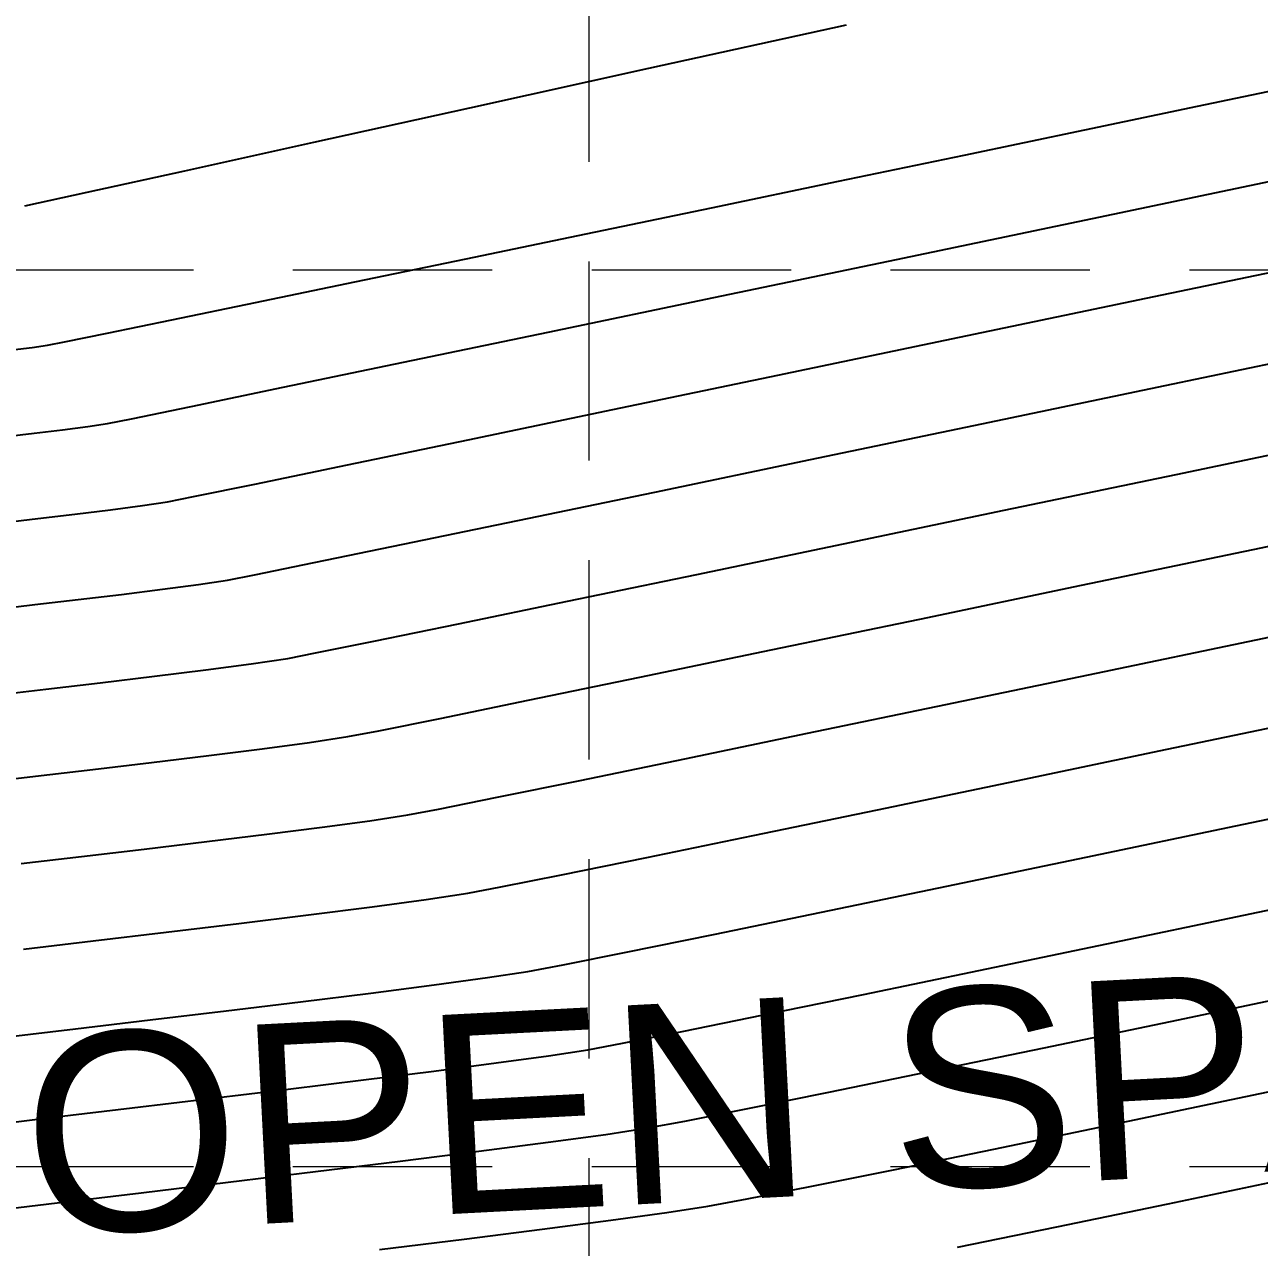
# Model space of a CAD drawing. Header units: inches. Extents: x 2547543 to 2548696, y 7125653 to 7126375.
# Drawn here: x 2547712.2 to 2547736.99, y 7125922.76 to 7125947.3 of the extents above; entities that cross this region are included whole.
import ezdxf

# ---------------------------------------------------------------- set-up
doc = ezdxf.new("R2010")
doc.units = ezdxf.units.IN
doc.header["$MEASUREMENT"] = 0
doc.linetypes.add('HIDDEN', pattern=[0.375, 0.25, -0.125])
for name, color, linetype in [('GRID', 254, 'HIDDEN'), ('V-PROP-SUBD-IDEN-N', 7, 'Continuous'), ('V-TOPO-MAJR-E', 6, 'Continuous'), ('V-TOPO-MINR-E', 14, 'Continuous')]:
    doc.layers.add(name, color=color, linetype=linetype)
doc.styles.get("Standard").update_dxf_attribs({"font": 'ARIAL.TTF'})

msp = doc.modelspace()

# ---------------------------------------------------------------- linework, layer by layer
at = {"layer": 'GRID', "color": 252, "linetype": 'HIDDEN', "lineweight": 0, "ltscale": 16}
for p, q in [((2547723.523132141, 7126356.547205457), (2547723.523132141, 7125726.296813901)), ((2547561.583313602, 7125942.37631347), (2548677.583313586, 7125942.37631347)), ((2547561.583313602, 7125924.376313471), (2548677.583313586, 7125924.376313471))]:
    msp.add_line(p, q, dxfattribs=at)
at = {"layer": 'V-TOPO-MAJR-E', "color": 35}
for points, elevation in [([(2547735.742526473, 7125945.662260986), (2547737.765013539, 7125946.087730151)], 585), ([(2547721.059402281, 7125942.599977857), (2547723.468703076, 7125943.100526966)], 585), ([(2547718.82450328, 7125942.13625309), (2547721.059402281, 7125942.599977857)], 585), ([(2547715.1509058, 7125941.375662488), (2547716.832254858, 7125941.723449142)], 585), ([(2547713.848704893, 7125941.106989606), (2547715.1509058, 7125941.375662488)], 585), ([(2547733.414583943, 7125936.045425675), (2547736.862185591, 7125936.765835197)], 580), ([(2547722.304638242, 7125933.736953462), (2547724.544680196, 7125934.199499382)], 580), ([(2547719.305569293, 7125933.126797644), (2547720.535705385, 7125933.374620007)], 580), ([(2547717.913800047, 7125932.890558329), (2547718.681917635, 7125933.007784998)], 580), ([(2547715.892923642, 7125932.627718189), (2547716.96716066, 7125932.762711746)], 580), ([(2547711.33848265, 7125932.085733051), (2547712.413868499, 7125932.214585089)], 580), ([(2547726.683672099, 7125925.533232413), (2547728.340255355, 7125925.869111203)], 575), ([(2547725.45151565, 7125925.289598119), (2547726.683672099, 7125925.533232413)], 575), ([(2547721.313005872, 7125924.683179024), (2547722.709116788, 7125924.864440722)], 575), ([(2547722.709116788, 7125924.864440722), (2547723.861770243, 7125925.022835722)], 575), ([(2547719.735311132, 7125924.485215715), (2547721.313005872, 7125924.683179024)], 575), ([(2547718.037906202, 7125924.276715886), (2547719.735311132, 7125924.485215715)], 575), ([(2547712.846166634, 7125923.649648158), (2547714.531460318, 7125923.85276702)], 575), ([(2547711.288657303, 7125923.460653132), (2547712.846166634, 7125923.649648158)], 575)]:
    msp.add_lwpolyline(points, dxfattribs=dict(at, elevation=elevation))
at = {"layer": 'V-TOPO-MAJR-E', "color": 35, "extrusion": (-0.2051569356614558, 0.9787290900703837, 0), "elevation": 6451684.656103795}
msp.add_lwpolyline([(-3955477.954139867, 585), (-3955480.260782235, 585)], dxfattribs=at)
at = {"layer": 'V-TOPO-MAJR-E', "color": 35, "extrusion": (0.2046484579199829, -0.9788355370903599, 0), "elevation": -6453738.657501989}
msp.add_lwpolyline([(3952123.291420325, 585.0000000000009), (3952125.768261454, 585.0000000000009)], dxfattribs=at)
at = {"layer": 'V-TOPO-MAJR-E', "color": 35, "extrusion": (0.2042574833802204, -0.9789171979708902, 0), "elevation": -6455316.66639817}
msp.add_lwpolyline([(3949542.701088352, 585), (3949545.278439601, 585)], dxfattribs=at)
at = {"layer": 'V-TOPO-MAJR-E', "color": 35, "extrusion": (0.2039391062217017, -0.9789835754258054, 0), "elevation": -6456600.807007545}
msp.add_lwpolyline([(3947440.466799941, 585), (3947443.074972429, 585)], dxfattribs=at)
at = {"layer": 'V-TOPO-MAJR-E', "color": 35, "extrusion": (0.2036648190204636, -0.9790406740750671, 0), "elevation": -6457706.497392895}
msp.add_lwpolyline([(3945628.814074873, 585), (3945631.383379571, 585)], dxfattribs=at)
at = {"layer": 'V-TOPO-MAJR-E', "color": 35, "extrusion": (0.202895283273704, -0.9792004411892814, 0), "elevation": -6460805.551108979}
msp.add_lwpolyline([(3940545.410740437, 585.0000000000005), (3940547.445306945, 585.0000000000005)], dxfattribs=at)
at = {"layer": 'V-TOPO-MAJR-E', "color": 35, "extrusion": (0.1970173358062283, -0.9804000047897877, 0), "elevation": -6484328.896943519}
msp.add_lwpolyline([(3901711.382926815, 585), (3901711.728865462, 585)], dxfattribs=at)
at = {"layer": 'V-TOPO-MAJR-E', "color": 35, "extrusion": (0.2010741592801137, -0.979576021791977, 0), "elevation": -6468121.620894155}
msp.add_lwpolyline([(3928521.141119726, 585.0000000000005), (3928522.013746202, 585.0000000000005)], dxfattribs=at)
at = {"layer": 'V-TOPO-MAJR-E', "color": 35, "extrusion": (0.1204434344458281, -0.9927201917453344, 0), "elevation": -6767210.11206883}
msp.add_lwpolyline([(3387437.872447927, 585), (3387438.274269482, 585)], dxfattribs=at)
at = {"layer": 'V-TOPO-MAJR-E', "color": 35, "extrusion": (0.1397068106258239, -0.9901929140651131, 0), "elevation": -6700123.33957191}
msp.add_lwpolyline([(3518269.176370139, 585.0000000000005), (3518269.488530008, 585.0000000000005)], dxfattribs=at)
at = {"layer": 'V-TOPO-MAJR-E', "color": 35, "extrusion": (-0.2048027875938875, 0.9788032581646697, 0), "elevation": 6453106.512443588}
msp.add_lwpolyline([(-3953144.855514309, 580), (-3953148.513320276, 580)], dxfattribs=at)
at = {"layer": 'V-TOPO-MAJR-E', "color": 35, "extrusion": (0.2042092384937635, -0.9789272633417649, 0), "elevation": -6455502.371219691}
msp.add_lwpolyline([(3949224.355510126, 580), (3949227.672654668, 580)], dxfattribs=at)
at = {"layer": 'V-TOPO-MAJR-E', "color": 35, "extrusion": (0.2037680850748547, -0.9790191864845791, 0), "elevation": -6457281.349467995}
msp.add_lwpolyline([(3946311.87708097, 580.0000000000009), (3946314.920123621, 580.0000000000009)], dxfattribs=at)
at = {"layer": 'V-TOPO-MAJR-E', "color": 35, "extrusion": (-0.2031512644119722, 0.9791473657053964, 0), "elevation": 6459766.237004619}
msp.add_lwpolyline([(-3942240.319211411, 580.0000000000009), (-3942243.01897191, 580.0000000000009)], dxfattribs=at)
at = {"layer": 'V-TOPO-MAJR-E', "color": 35, "extrusion": (0.2006653530296914, -0.9796598471374998, 0), "elevation": -6469751.559773928}
msp.add_lwpolyline([(3925827.44684239, 580), (3925829.252502654, 580)], dxfattribs=at)
at = {"layer": 'V-TOPO-MAJR-E', "color": 35, "extrusion": (0.1874492919143617, -0.9822742809219859, 0), "elevation": -6522052.6581978}
msp.add_lwpolyline([(3838309.63281063, 580), (3838310.26771645, 580)], dxfattribs=at)
at = {"layer": 'V-TOPO-MAJR-E', "color": 35, "extrusion": (0.1338380563357593, -0.9910032162794761, 0), "elevation": -6720840.799860219}
msp.add_lwpolyline([(3478516.699166655, 580.0000000000005), (3478517.65440007, 580.0000000000005)], dxfattribs=at)
at = {"layer": 'V-TOPO-MAJR-E', "color": 35, "extrusion": (0.1196200089880773, -0.9928197487206288, 0), "elevation": -6770008.842840713}
msp.add_lwpolyline([(3381825.618366016, 580.0000000000009), (3381826.777600086, 580.0000000000009)], dxfattribs=at)
at = {"layer": 'V-TOPO-MAJR-E', "color": 35, "extrusion": (0.1169501534273694, -0.9931377858148964, 0), "elevation": -6779077.183769347}
msp.add_lwpolyline([(3363608.331411247, 580.0000000000009), (3363609.490852476, 580.0000000000009)], dxfattribs=at)
at = {"layer": 'V-TOPO-MAJR-E', "color": 35, "extrusion": (0.117205966490653, -0.9931076283157793, 0), "elevation": -6778210.545059262}
msp.add_lwpolyline([(3365355.564766128, 580), (3365356.749592161, 580)], dxfattribs=at)
at = {"layer": 'V-TOPO-MAJR-E', "color": 35, "extrusion": (0.2047166564576023, -0.9788212761116404, 0), "elevation": -6453445.411378543}
msp.add_lwpolyline([(3952573.432116331, 575), (3952576.191787162, 575)], dxfattribs=at)
at = {"layer": 'V-TOPO-MAJR-E', "color": 35, "extrusion": (-0.2039222919860777, 0.9789870779694414, 0), "elevation": 6456650.733690344}
msp.add_lwpolyline([(-3947332.675380065, 575.0000000000009), (-3947335.267880168, 575.0000000000009)], dxfattribs=at)
at = {"layer": 'V-TOPO-MAJR-E', "color": 35, "extrusion": (0.2028352397357263, -0.9792128805940772, 0), "elevation": -6461029.305183381}
msp.add_lwpolyline([(3940159.346836295, 575), (3940161.70538072, 575)], dxfattribs=at)
at = {"layer": 'V-TOPO-MAJR-E', "color": 35, "extrusion": (0.201249596440196, -0.9795399940444792, 0), "elevation": -6467400.083074948}
msp.add_lwpolyline([(3929691.508662065, 575.0000000000009), (3929693.566468257, 575.0000000000009)], dxfattribs=at)
at = {"layer": 'V-TOPO-MAJR-E', "color": 35, "extrusion": (-0.150924145343427, 0.9885453466343141, 0), "elevation": 6659786.975380545}
msp.add_lwpolyline([(-3594014.711915, 575.0000000000009), (-3594015.569055608, 575.0000000000009)], dxfattribs=at)
at = {"layer": 'V-TOPO-MAJR-E', "color": 35, "extrusion": (0.1819784069250289, -0.9833025269025951, 0), "elevation": -6543309.324831772}
msp.add_lwpolyline([(3801948.651367092, 575.0000000000009), (3801949.406397236, 575.0000000000009)], dxfattribs=at)
at = {"layer": 'V-TOPO-MAJR-E', "color": 35, "extrusion": (0.1196666863434068, -0.9928141236805552, 0), "elevation": -6769841.289570456}
msp.add_lwpolyline([(3382142.664536064, 575), (3382144.428415484, 575)], dxfattribs=at)
at = {"layer": 'V-TOPO-MAJR-E', "color": 35, "extrusion": (0.1203953095316969, -0.9927260293972184, 0), "elevation": -6767357.211236204}
msp.add_lwpolyline([(3387112.102686329, 575), (3387113.870788939, 575)], dxfattribs=at)
at = {"layer": 'V-TOPO-MINR-E', "color": 35, "extrusion": (0.2155694121186808, -0.9764885194198683, 0), "elevation": -6409193.349791243}
msp.add_lwpolyline([(4023960.028166478, 586), (4023964.090626094, 586)], dxfattribs=at)
at = {"layer": 'V-TOPO-MINR-E', "color": 35, "extrusion": (0.2155217569868957, -0.9764990385378173, 0), "elevation": -6409389.720619803}
msp.add_lwpolyline([(4023643.562180891, 586), (4023647.240067532, 586)], dxfattribs=at)
at = {"layer": 'V-TOPO-MINR-E', "color": 35}
for points, elevation in [([(2547718.003666113, 7125944.93868656), (2547721.136086788, 7125945.629809642)], 586), ([(2547730.968542681, 7125941.023208784), (2547734.875106192, 7125941.839114055)], 583), ([(2547719.799890246, 7125940.521780623), (2547722.708314372, 7125941.127698527)], 584), ([(2547727.320552535, 7125940.261853937), (2547730.968542681, 7125941.023208784)], 583), ([(2547717.384867165, 7125940.019370465), (2547719.799890246, 7125940.521780623)], 584), ([(2547714.339013524, 7125939.388700339), (2547715.539242475, 7125939.63637479)], 584), ([(2547721.100503794, 7125938.965785011), (2547724.006188619, 7125939.570796889)], 583), ([(2547713.461676302, 7125939.233527258), (2547713.860177661, 7125939.292253847)], 584), ([(2547727.977505631, 7125938.569679289), (2547731.416441082, 7125939.287169831)], 582), ([(2547711.823474093, 7125939.034514267), (2547712.38814582, 7125939.100955627)], 584), ([(2547718.678550922, 7125938.462565674), (2547721.100503794, 7125938.965785011)], 583), ([(2547715.58605249, 7125937.824494114), (2547716.815382867, 7125938.076886251)], 583), ([(2547715.065612654, 7125937.721136635), (2547715.58605249, 7125937.824494114)], 583), ([(2547713.920171986, 7125937.562046696), (2547714.558989804, 7125937.645387419)], 583), ([(2547711.73838478, 7125937.301887072), (2547712.45708587, 7125937.386755365)], 583), ([(2547719.794210773, 7125936.868175494), (2547722.09687312, 7125937.345568026)], 582), ([(2547716.271047648, 7125936.150019422), (2547716.811780681, 7125936.255787097)], 582), ([(2547714.961252584, 7125935.965219785), (2547715.68743621, 7125936.061746063)], 582), ([(2547712.401701272, 7125935.657952293), (2547713.270941846, 7125935.760140016)], 582), ([(2547736.922758659, 7125934.952161312), (2547740.251661392, 7125935.648860909)], 579), ([(2547718.037508872, 7125934.687080082), (2547719.203298817, 7125934.923201388)], 581), ([(2547717.476482641, 7125934.57890221), (2547718.037508872, 7125934.687080082)], 581), ([(2547715.833122054, 7125934.347039647), (2547716.744242872, 7125934.468148272)], 581), ([(2547711.590341237, 7125933.838927659), (2547712.621729777, 7125933.961520339)], 581), ([(2547727.917662836, 7125933.074349794), (2547730.693990354, 7125933.651832761)], 579), ([(2547732.114189129, 7125932.122180993), (2547735.13505278, 7125932.752574699)], 578), ([(2547729.322198444, 7125931.541234378), (2547732.114189129, 7125932.122180993)], 578), ([(2547736.517968291, 7125931.215941754), (2547739.662807211, 7125931.874370917)], 577), ([(2547719.887352628, 7125931.436667785), (2547720.50734093, 7125931.553996498)], 579), ([(2547726.824722098, 7125931.023658939), (2547729.322198444, 7125931.541234378)], 578), ([(2547722.975877927, 7125930.234317912), (2547724.687401467, 7125930.583378755)], 578), ([(2547730.714639966, 7125930.005713787), (2547733.511996843, 7125930.588111194)], 577), ([(2547728.195644759, 7125929.483584085), (2547730.714639966, 7125930.005713787)], 577), ([(2547719.171778838, 7125929.590925056), (2547720.257644272, 7125929.738350479)], 578), ([(2547716.498334756, 7125929.257061819), (2547717.897804579, 7125929.428690202)], 578), ([(2547726.024758321, 7125929.036556641), (2547728.195644759, 7125929.483584085)], 577), ([(2547713.573361462, 7125928.907288069), (2547715.03598263, 7125929.081455808)], 578), ([(2547715.03598263, 7125929.081455808), (2547716.498334756, 7125929.257061819)], 578), ([(2547723.006300149, 7125928.427146726), (2547724.271727751, 7125928.679466004)], 577), ([(2547721.486190733, 7125928.170374708), (2547722.298222615, 7125928.294433361)], 577), ([(2547729.038723882, 7125927.834471484), (2547731.357009532, 7125928.314468649)], 576), ([(2547720.417337299, 7125928.024108389), (2547721.486190733, 7125928.170374708)], 577), ([(2547717.737241854, 7125927.685814151), (2547719.148681332, 7125927.860849754)], 577), ([(2547716.240037887, 7125927.504216931), (2547717.737241854, 7125927.685814151)], 577), ([(2547724.202001468, 7125926.853169532), (2547725.39886422, 7125927.090516699)], 576), ([(2547721.666192228, 7125926.458002065), (2547722.714439523, 7125926.6024132)], 576), ([(2547722.714439523, 7125926.6024132), (2547723.503657609, 7125926.723316148)], 576), ([(2547718.999666108, 7125926.118355965), (2547720.410679747, 7125926.295007926)], 576), ([(2547720.410679747, 7125926.295007926), (2547721.666192228, 7125926.458002065)], 576), ([(2547712.835880479, 7125925.373673547), (2547714.351258495, 7125925.555704973)], 576), ([(2547729.640256136, 7125924.314302749), (2547731.652660079, 7125924.727731105)], 574), ([(2547735.157754607, 7125923.630554033), (2547737.571084185, 7125924.134891719)], 573), ([(2547726.703245784, 7125923.726347803), (2547727.967803334, 7125923.975631564)], 574), ([(2547723.965005833, 7125923.299328654), (2547725.092635262, 7125923.455275825)], 574)]:
    msp.add_lwpolyline(points, dxfattribs=dict(at, elevation=elevation))
at = {"layer": 'V-TOPO-MINR-E', "color": 35, "extrusion": (0.2153475605212651, -0.9765374689061039, 0), "elevation": -6410107.377003632}
msp.add_lwpolyline([(4022494.297668383, 586.0000000000005), (4022496.949741624, 586.0000000000005)], dxfattribs=at)
at = {"layer": 'V-TOPO-MINR-E', "color": 35, "extrusion": (0.2151585339000131, -0.9765791341668103, 0), "elevation": -6410885.867370073}
msp.add_lwpolyline([(4021251.444875414, 586.0000000000005), (4021253.455708276, 586.0000000000005)], dxfattribs=at)
at = {"layer": 'V-TOPO-MINR-E', "color": 35, "extrusion": (0.2044367511399669, -0.9788797754491281, 0), "elevation": -6454591.495620606}
msp.add_lwpolyline([(3950729.646595764, 584.0000000000009), (3950733.857587685, 584.0000000000009)], dxfattribs=at)
at = {"layer": 'V-TOPO-MINR-E', "color": 35, "extrusion": (0.2147244677910273, -0.9766746658595482, 0), "elevation": -6412672.496920617}
msp.add_lwpolyline([(4018400.417460393, 586), (4018401.70149723, 586)], dxfattribs=at)
at = {"layer": 'V-TOPO-MINR-E', "color": 35, "extrusion": (0.204359803193481, -0.9788958426915102, 0), "elevation": -6454902.032751868}
msp.add_lwpolyline([(3950218.237510014, 584.0000000000009), (3950222.254937611, 584.0000000000009)], dxfattribs=at)
at = {"layer": 'V-TOPO-MINR-E', "color": 35, "extrusion": (0.2045522929553283, -0.9788556376947102, 0), "elevation": -6454123.332556176}
msp.add_lwpolyline([(3951492.388506213, 583.0000000000009), (3951496.566940558, 583.0000000000009)], dxfattribs=at)
at = {"layer": 'V-TOPO-MINR-E', "color": 35, "extrusion": (-0.2042627937592454, 0.9789160899105032, 0), "elevation": 6455293.467088856}
msp.add_lwpolyline([(-3949574.79207339, 584.0000000000005), (-3949578.538292507, 584.0000000000005)], dxfattribs=at)
at = {"layer": 'V-TOPO-MINR-E', "color": 35, "extrusion": (0.2041342642765382, -0.9789429003513314, 0), "elevation": -6455811.974639651}
msp.add_lwpolyline([(3948723.806748885, 584.0000000000009), (3948727.204115392, 584.0000000000009)], dxfattribs=at)
at = {"layer": 'V-TOPO-MINR-E', "color": 35, "extrusion": (0.204597377756061, -0.9788462152020326, 0), "elevation": -6453939.533373885}
msp.add_lwpolyline([(3951789.504570549, 582.0000000000009), (3951793.436612184, 582.0000000000009)], dxfattribs=at)
at = {"layer": 'V-TOPO-MINR-E', "color": 35, "extrusion": (0.2041140677580887, -0.9789471116169896, 0), "elevation": -6455891.649960734}
msp.add_lwpolyline([(3948591.569449296, 583.0000000000009), (3948594.955090744, 583.0000000000009)], dxfattribs=at)
at = {"layer": 'V-TOPO-MINR-E', "color": 35, "extrusion": (0.2031866996816779, -0.9791400130075718, 0), "elevation": -6459630.716104782}
msp.add_lwpolyline([(3942466.38307932, 584.0000000000009), (3942468.26802393, 584.0000000000009)], dxfattribs=at)
at = {"layer": 'V-TOPO-MINR-E', "color": 35, "extrusion": (0.2044407828917623, -0.9788789334185324, 0), "elevation": -6454571.64365487}
msp.add_lwpolyline([(3950753.218270903, 582.0000000000009), (3950756.976302987, 582.0000000000009)], dxfattribs=at)
at = {"layer": 'V-TOPO-MINR-E', "color": 35, "extrusion": (0.1266555430590142, -0.9919467593638412, 0), "elevation": -6745870.298073648}
msp.add_lwpolyline([(3429735.302322245, 584.0000000000009), (3429735.815525373, 584.0000000000009)], dxfattribs=at)
at = {"layer": 'V-TOPO-MINR-E', "color": 35, "extrusion": (0.1974532201593462, -0.9803123103627256, 0), "elevation": -6482591.705357218}
msp.add_lwpolyline([(3904594.920329436, 584), (3904595.408781798, 584)], dxfattribs=at)
at = {"layer": 'V-TOPO-MINR-E', "color": 35, "extrusion": (0.1188614759774355, -0.9929108467170986, 0), "elevation": -6772597.371563325}
msp.add_lwpolyline([(3376650.903770413, 584.0000000000009), (3376651.472260831, 584.0000000000009)], dxfattribs=at)
at = {"layer": 'V-TOPO-MINR-E', "color": 35, "extrusion": (-0.2046484905522616, 0.9788355302678182, 0), "elevation": 6453731.380387971}
msp.add_lwpolyline([(-3952126.359226624, 581), (-3952130.04487556, 581)], dxfattribs=at)
at = {"layer": 'V-TOPO-MINR-E', "color": 35, "extrusion": (0.2027045776216125, -0.979239936997692, 0), "elevation": -6461569.292497883}
msp.add_lwpolyline([(3939286.321816472, 583), (3939288.224484027, 583)], dxfattribs=at)
at = {"layer": 'V-TOPO-MINR-E', "color": 35, "extrusion": (0.2039698888274115, -0.9789771623749624, 0), "elevation": -6456471.32786862}
msp.add_lwpolyline([(3947641.206867132, 582), (3947644.403770213, 582)], dxfattribs=at)
at = {"layer": 'V-TOPO-MINR-E', "color": 35, "extrusion": (0.2044375674067101, -0.9788796049733732, 0), "elevation": -6454582.830365799}
msp.add_lwpolyline([(3950732.099388037, 581.0000000000009), (3950735.624595173, 581.0000000000009)], dxfattribs=at)
at = {"layer": 'V-TOPO-MINR-E', "color": 35, "extrusion": (0.147874189421707, -0.9890061800124775, 0), "elevation": -6670855.144383222}
msp.add_lwpolyline([(3573447.696929972, 583), (3573448.209184457, 583)], dxfattribs=at)
at = {"layer": 'V-TOPO-MINR-E', "color": 35, "extrusion": (0.2035883602945816, -0.9790565762776755, 0), "elevation": -6458009.256132391}
msp.add_lwpolyline([(3945121.973217696, 582.0000000000009), (3945124.783001595, 582.0000000000009)], dxfattribs=at)
at = {"layer": 'V-TOPO-MINR-E', "color": 35, "extrusion": (0.1171963562716701, -0.993108762460912, 0), "elevation": -6778248.242736164}
msp.add_lwpolyline([(3365289.462110594, 583.0000000000009), (3365290.212136135, 583.0000000000009)], dxfattribs=at)
at = {"layer": 'V-TOPO-MINR-E', "color": 35, "extrusion": (0.1207849211395213, -0.9926787007009467, 0), "elevation": -6766041.015434553}
msp.add_lwpolyline([(3389766.426984672, 583), (3389767.150511006, 583)], dxfattribs=at)
at = {"layer": 'V-TOPO-MINR-E', "color": 35, "extrusion": (0.2041675810860022, -0.9789359523653685, 0), "elevation": -6455672.211114529}
msp.add_lwpolyline([(3948948.452394037, 581.0000000000009), (3948951.751773071, 581.0000000000009)], dxfattribs=at)
at = {"layer": 'V-TOPO-MINR-E', "color": 35, "extrusion": (0.2019995196131013, -0.9793856207215197, 0), "elevation": -6464401.928321053}
msp.add_lwpolyline([(3934634.133803991, 582), (3934635.956242358, 582)], dxfattribs=at)
at = {"layer": 'V-TOPO-MINR-E', "color": 35, "extrusion": (0.2038076124200186, -0.9790109586310316, 0), "elevation": -6457123.803506892}
msp.add_lwpolyline([(3946571.425848359, 581), (3946574.43401315, 581)], dxfattribs=at)
at = {"layer": 'V-TOPO-MINR-E', "color": 35, "extrusion": (0.1998474439969883, -0.9798270251058963, 0), "elevation": -6473030.229739595}
msp.add_lwpolyline([(3920421.931303863, 582), (3920423.153519755, 582)], dxfattribs=at)
at = {"layer": 'V-TOPO-MINR-E', "color": 35, "extrusion": (-0.203301361800953, 0.9791162118410043, 0), "elevation": 6459163.618880268}
msp.add_lwpolyline([(-3943229.420945319, 581.0000000000005), (-3943232.072510019, 581.0000000000005)], dxfattribs=at)
at = {"layer": 'V-TOPO-MINR-E', "color": 35, "extrusion": (0.1227642543488353, -0.9924358608263683, 0), "elevation": -6759266.066324932}
msp.add_lwpolyline([(3403253.078446264, 582), (3403253.906018681, 582)], dxfattribs=at)
at = {"layer": 'V-TOPO-MINR-E', "color": 35, "extrusion": (0.1495526153683384, -0.9887537687596898, 0), "elevation": -6664778.592720975}
msp.add_lwpolyline([(3584765.862662419, 582.0000000000009), (3584766.452911939, 582.0000000000009)], dxfattribs=at)
at = {"layer": 'V-TOPO-MINR-E', "color": 35, "extrusion": (0.1182481478230978, -0.9929840761746418, 0), "elevation": -6774678.362189278}
msp.add_lwpolyline([(3372467.413846999, 582), (3372468.288985095, 582)], dxfattribs=at)
at = {"layer": 'V-TOPO-MINR-E', "color": 35, "extrusion": (0.2025340464372924, -0.9792752218011732, 0), "elevation": -6462251.620707924}
msp.add_lwpolyline([(3938164.464751019, 581.0000000000009), (3938166.694330379, 581.0000000000009)], dxfattribs=at)
at = {"layer": 'V-TOPO-MINR-E', "color": 35, "extrusion": (0.1180309284090644, -0.9930099193557407, 0), "elevation": -6775415.932945319}
msp.add_lwpolyline([(3370983.66022011, 582.0000000000009), (3370984.488046368, 582.0000000000009)], dxfattribs=at)
at = {"layer": 'V-TOPO-MINR-E', "color": 35, "extrusion": (0.201229406239833, -0.9795441419682751, 0), "elevation": -6467491.787523426}
msp.add_lwpolyline([(3929551.074470942, 581), (3929552.816681155, 581)], dxfattribs=at)
at = {"layer": 'V-TOPO-MINR-E', "color": 35, "extrusion": (0.2045443552925339, -0.9788572964012486, 0), "elevation": -6454148.215283132}
msp.add_lwpolyline([(3951437.37106157, 579.0000000000009), (3951440.646799548, 579.0000000000009)], dxfattribs=at)
at = {"layer": 'V-TOPO-MINR-E', "color": 35, "extrusion": (0.1495526162424067, -0.9887537686274837, 0), "elevation": -6664776.855827983}
msp.add_lwpolyline([(3584766.675148999, 581), (3584767.415717373, 581)], dxfattribs=at)
at = {"layer": 'V-TOPO-MINR-E', "color": 35, "extrusion": (0.1227642540804157, -0.9924358608595718, 0), "elevation": -6759264.354270991}
msp.add_lwpolyline([(3403253.532480088, 581.0000000000009), (3403254.570810383, 581.0000000000009)], dxfattribs=at)
at = {"layer": 'V-TOPO-MINR-E', "color": 35, "extrusion": (0.2041564797704621, -0.9789382675979793, 0), "elevation": -6455713.414255078}
msp.add_lwpolyline([(3948876.601317165, 579), (3948879.688629597, 579)], dxfattribs=at)
at = {"layer": 'V-TOPO-MINR-E', "color": 35, "extrusion": (0.1167557392358592, -0.9931606603946254, 0), "elevation": -6779737.208641443}
msp.add_lwpolyline([(3362281.637316091, 581.0000000000009), (3362282.735436591, 581.0000000000009)], dxfattribs=at)
at = {"layer": 'V-TOPO-MINR-E', "color": 35, "extrusion": (0.1182481481229333, -0.9929840761389364, 0), "elevation": -6774676.650288101}
msp.add_lwpolyline([(3372467.656671209, 581.0000000000009), (3372468.754680734, 581.0000000000009)], dxfattribs=at)
at = {"layer": 'V-TOPO-MINR-E', "color": 35, "extrusion": (0.2047094706972228, -0.9788227789578984, 0), "elevation": -6453479.788568905}
msp.add_lwpolyline([(3952527.106944609, 578.0000000000005), (3952530.359929019, 578.0000000000005)], dxfattribs=at)
at = {"layer": 'V-TOPO-MINR-E', "color": 35, "extrusion": (-0.2029303384311597, 0.9791931769289526, 0), "elevation": 6460653.757093839}
msp.add_lwpolyline([(-3940783.283009626, 579), (-3940785.804062456, 579)], dxfattribs=at)
at = {"layer": 'V-TOPO-MINR-E', "color": 35, "extrusion": (0.2018645583665199, -0.9794134469545993, 0), "elevation": -6464938.701435986}
msp.add_lwpolyline([(3933747.650471851, 579.0000000000005), (3933749.793692285, 579.0000000000005)], dxfattribs=at)
at = {"layer": 'V-TOPO-MINR-E', "color": 35, "extrusion": (0.2000929419723839, -0.9797769208206716, 0), "elevation": -6472042.379991211}
msp.add_lwpolyline([(3922047.560886418, 579.0000000000009), (3922049.263142343, 579.0000000000009)], dxfattribs=at)
at = {"layer": 'V-TOPO-MINR-E', "color": 35, "extrusion": (0.1965548550288036, -0.980492829634468, 0), "elevation": -6486157.958185262}
msp.add_lwpolyline([(3898658.132901429, 579), (3898659.331068476, 579)], dxfattribs=at)
at = {"layer": 'V-TOPO-MINR-E', "color": 35, "extrusion": (0.135065984274693, -0.9908366060516277, 0), "elevation": -6716523.412848102}
msp.add_lwpolyline([(3486843.333191824, 579), (3486844.300976349, 579)], dxfattribs=at)
at = {"layer": 'V-TOPO-MINR-E', "color": 35, "extrusion": (0.1512535565071843, -0.9884949982897882, 0), "elevation": -6658595.889355906}
msp.add_lwpolyline([(3596230.07006513, 579.0000000000009), (3596230.838913848, 579.0000000000009)], dxfattribs=at)
at = {"layer": 'V-TOPO-MINR-E', "color": 35, "extrusion": (0.1214186462021335, -0.9926013864358851, 0), "elevation": -6763868.681989444}
msp.add_lwpolyline([(3394087.170355113, 579.0000000000009), (3394088.387103855, 579.0000000000009)], dxfattribs=at)
at = {"layer": 'V-TOPO-MINR-E', "color": 35, "extrusion": (0.1263928653803021, -0.9919802637053606, 0), "elevation": -6746769.701177358}
msp.add_lwpolyline([(3427951.885010361, 579.0000000000005), (3427953.002133521, 579.0000000000005)], dxfattribs=at)
at = {"layer": 'V-TOPO-MINR-E', "color": 35, "extrusion": (0.2017600031486471, -0.9794349907622547, 0), "elevation": -6465356.814152031}
msp.add_lwpolyline([(3933058.482609362, 578), (3933060.664806906, 578)], dxfattribs=at)
at = {"layer": 'V-TOPO-MINR-E', "color": 35, "extrusion": (0.2044493746117004, -0.978877138981642, 0), "elevation": -6454528.023467032}
msp.add_lwpolyline([(3950810.143376841, 577.0000000000009), (3950813.214213137, 577.0000000000009)], dxfattribs=at)
at = {"layer": 'V-TOPO-MINR-E', "color": 35, "extrusion": (0.1186890656860746, -0.9929314707906919, 0), "elevation": -6773175.035844708}
msp.add_lwpolyline([(3375476.062736575, 579), (3375477.32935311, 579)], dxfattribs=at)
at = {"layer": 'V-TOPO-MINR-E', "color": 35, "extrusion": (0.1180778659924254, -0.993004339145945, 0), "elevation": -6775251.453663165}
msp.add_lwpolyline([(3371303.860095059, 579.0000000000009), (3371305.077109869, 579.0000000000009)], dxfattribs=at)
at = {"layer": 'V-TOPO-MINR-E', "color": 35, "extrusion": (0.1176191442264037, -0.993058778175516, 0), "elevation": -6776808.073971139}
msp.add_lwpolyline([(3368174.952681533, 579.0000000000009), (3368176.219388949, 579.0000000000009)], dxfattribs=at)
at = {"layer": 'V-TOPO-MINR-E', "color": 35, "extrusion": (0.1960391689002804, -0.9805960657971697, 0), "elevation": -6488205.658137994}
msp.add_lwpolyline([(3895247.323436026, 578.0000000000005), (3895248.567664017, 578.0000000000005)], dxfattribs=at)
at = {"layer": 'V-TOPO-MINR-E', "color": 35, "extrusion": (0.2050005367753855, -0.9787618606800144, 0), "elevation": -6452300.555427833}
msp.add_lwpolyline([(3954446.848924074, 576), (3954449.789892659, 576)], dxfattribs=at)
at = {"layer": 'V-TOPO-MINR-E', "color": 35, "extrusion": (0.1505728041203157, -0.9885989230518841, 0), "elevation": -6661069.081769047}
msp.add_lwpolyline([(3591644.725612376, 578), (3591645.570387065, 578)], dxfattribs=at)
at = {"layer": 'V-TOPO-MINR-E', "color": 35, "extrusion": (0.1850565980017305, -0.9827278644345168, 0), "elevation": -6531377.240794131}
msp.add_lwpolyline([(3822416.84720767, 578), (3822417.521865688, 578)], dxfattribs=at)
at = {"layer": 'V-TOPO-MINR-E', "color": 35, "extrusion": (0.1263252915251647, -0.9919888712687669, 0), "elevation": -6747001.484543239}
msp.add_lwpolyline([(3427492.91422144, 578), (3427494.198484092, 578)], dxfattribs=at)
at = {"layer": 'V-TOPO-MINR-E', "color": 35, "extrusion": (0.2044522838145736, -0.9788765313577628, 0), "elevation": -6454514.494761831}
msp.add_lwpolyline([(3950829.37415569, 576), (3950832.187710494, 576)], dxfattribs=at)
at = {"layer": 'V-TOPO-MINR-E', "color": 35, "extrusion": (0.1996000905657785, -0.979877443278563, 0), "elevation": -6474010.780047042}
msp.add_lwpolyline([(3918793.55534602, 577.0000000000005), (3918795.344376457, 577.0000000000005)], dxfattribs=at)
at = {"layer": 'V-TOPO-MINR-E', "color": 35, "extrusion": (0.1186421329292179, -0.9929370797256017, 0), "elevation": -6773332.867098543}
msp.add_lwpolyline([(3375153.269936091, 578.0000000000009), (3375154.680173436, 578.0000000000009)], dxfattribs=at)
at = {"layer": 'V-TOPO-MINR-E', "color": 35, "extrusion": (0.2037345261923814, -0.9790261706599912, 0), "elevation": -6457409.469226043}
msp.add_lwpolyline([(3946093.303152573, 576.0000000000009), (3946095.92553602, 576.0000000000009)], dxfattribs=at)
at = {"layer": 'V-TOPO-MINR-E', "color": 35, "extrusion": (0.1842199145975834, -0.9828850507895921, 0), "elevation": -6534627.209400197}
msp.add_lwpolyline([(3816856.062315329, 577), (3816856.782722595, 577)], dxfattribs=at)
at = {"layer": 'V-TOPO-MINR-E', "color": 35, "extrusion": (0.1276338155998029, -0.9918213594773181, 0), "elevation": -6742472.34246242}
msp.add_lwpolyline([(3436391.632180709, 577), (3436392.911298117, 577)], dxfattribs=at)
at = {"layer": 'V-TOPO-MINR-E', "color": 35, "extrusion": (0.2013005151024214, -0.979529531264627, 0), "elevation": -6467197.583688899}
msp.add_lwpolyline([(3930026.725979284, 576.0000000000009), (3930028.774752275, 576.0000000000009)], dxfattribs=at)
at = {"layer": 'V-TOPO-MINR-E', "color": 35, "extrusion": (0.1187225481087864, -0.9929274679303403, 0), "elevation": -6773057.789056841}
msp.add_lwpolyline([(3375702.660944624, 577), (3375704.169288318, 577)], dxfattribs=at)
at = {"layer": 'V-TOPO-MINR-E', "color": 35, "extrusion": (0.1190358920569086, -0.9928899518084651, 0), "elevation": -6771992.140911783}
msp.add_lwpolyline([(3377841.45511348, 577), (3377842.991990183, 577)], dxfattribs=at)
at = {"layer": 'V-TOPO-MINR-E', "color": 35, "extrusion": (0.1989603992941891, -0.9800075303346892, 0), "elevation": -6476565.746672358}
msp.add_lwpolyline([(3914567.375382368, 576), (3914569.04172264, 576)], dxfattribs=at)
at = {"layer": 'V-TOPO-MINR-E', "color": 35, "extrusion": (0.1194944560842027, -0.9928348679237352, 0), "elevation": -6770431.328005587}
msp.add_lwpolyline([(3380965.880100999, 577.0000000000009), (3380967.302677257, 577.0000000000009)], dxfattribs=at)
at = {"layer": 'V-TOPO-MINR-E', "color": 35, "extrusion": (0.1828112283742485, -0.9831480329941664, 0), "elevation": -6540088.378027248}
msp.add_lwpolyline([(3807488.768828293, 576.0000000000009), (3807489.47914234, 576.0000000000009)], dxfattribs=at)
at = {"layer": 'V-TOPO-MINR-E', "color": 35, "extrusion": (0.1214798033890142, -0.9925939035519847, 0), "elevation": -6763654.419072101}
msp.add_lwpolyline([(3394504.924801798, 576.0000000000009), (3394506.450854664, 576.0000000000009)], dxfattribs=at)
at = {"layer": 'V-TOPO-MINR-E', "color": 35, "extrusion": (0.2050721413670246, -0.978746860447145, 0), "elevation": -6452007.662135407}
msp.add_lwpolyline([(3954917.874441084, 574), (3954920.556025887, 574)], dxfattribs=at)
at = {"layer": 'V-TOPO-MINR-E', "color": 35, "extrusion": (0.1198855483444516, -0.9927877191515566, 0), "elevation": -6769097.246131744}
msp.add_lwpolyline([(3383636.590722236, 576), (3383638.168827855, 576)], dxfattribs=at)
at = {"layer": 'V-TOPO-MINR-E', "color": 35, "extrusion": (0.1191716914448404, -0.9928736616298046, 0), "elevation": -6771528.370436428}
msp.add_lwpolyline([(3378767.0783042, 576), (3378768.656483803, 576)], dxfattribs=at)
at = {"layer": 'V-TOPO-MINR-E', "color": 35, "extrusion": (0.2041879530028795, -0.9789317033626472, 0), "elevation": -6455577.517923583}
msp.add_lwpolyline([(3949085.602834089, 574), (3949088.144864228, 574)], dxfattribs=at)
at = {"layer": 'V-TOPO-MINR-E', "color": 35, "extrusion": (0.1202653112187317, -0.9927417866280546, 0), "elevation": -6767802.409735743}
msp.add_lwpolyline([(3386221.202910516, 576.0000000000009), (3386222.625293521, 576.0000000000009)], dxfattribs=at)
at = {"layer": 'V-TOPO-MINR-E', "color": 35, "extrusion": (0.2029831380809724, -0.9791822331184329, 0), "elevation": -6460432.322088443}
msp.add_lwpolyline([(3941136.132001871, 574.0000000000009), (3941138.464980245, 574.0000000000009)], dxfattribs=at)
at = {"layer": 'V-TOPO-MINR-E', "color": 35, "extrusion": (-0.1984713091093779, 0.9801066979979323, 0), "elevation": 6478514.91291605}
msp.add_lwpolyline([(-3911336.705978208, 574.0000000000009), (-3911338.412376915, 574.0000000000009)], dxfattribs=at)
at = {"layer": 'V-TOPO-MINR-E', "color": 35, "extrusion": (0.1513062965121383, -0.9884869268916918, 0), "elevation": -6658395.32927334}
msp.add_lwpolyline([(3596590.034630646, 574), (3596590.866095696, 574)], dxfattribs=at)
at = {"layer": 'V-TOPO-MINR-E', "color": 35, "extrusion": (0.1811333502621184, -0.9834585448420391, 0), "elevation": -6546572.305258204}
msp.add_lwpolyline([(3796325.232510828, 574.0000000000009), (3796326.034495003, 574.0000000000009)], dxfattribs=at)
at = {"layer": 'V-TOPO-MINR-E', "color": 35, "extrusion": (0.203213368468185, -0.9791344784429837, 0), "elevation": -6459503.674054923}
msp.add_lwpolyline([(3942655.993659122, 573), (3942658.279310834, 573)], dxfattribs=at)
at = {"layer": 'V-TOPO-MINR-E', "color": 35, "extrusion": (0.1256384058081091, -0.9920761014085547, 0), "elevation": -6749366.222476605}
msp.add_lwpolyline([(3422822.733085466, 574), (3422824.313782428, 574)], dxfattribs=at)
at = {"layer": 'V-TOPO-MINR-E', "color": 35, "extrusion": (0.1298219681401611, -0.9915373198161607, 0), "elevation": -6734868.35001696}
msp.add_lwpolyline([(3451263.391291397, 574.0000000000009), (3451264.779427963, 574.0000000000009)], dxfattribs=at)
at = {"layer": 'V-TOPO-MINR-E', "color": 35, "extrusion": (0.2012745492822651, -0.9795348670727454, 0), "elevation": -6467296.406132675}
msp.add_lwpolyline([(3929858.166092407, 573.0000000000005), (3929860.200400093, 573.0000000000005)], dxfattribs=at)
at = {"layer": 'V-TOPO-MINR-E', "color": 35, "extrusion": (0.1230201919021479, -0.992404167859224, 0), "elevation": -6758374.477321126}
msp.add_lwpolyline([(3404999.648383247, 574.0000000000009), (3405001.36439462, 574.0000000000009)], dxfattribs=at)

# ---------------------------------------------------------------- texts
at = {"layer": 'V-PROP-SUBD-IDEN-N'}
msp.add_text('OPEN SPACE/COMMON AREA ', height=4, rotation=2.967887763375186, dxfattribs=at).set_placement((2547712.272549716, 7125922.984160366))

doc.saveas('drawing.dxf')
